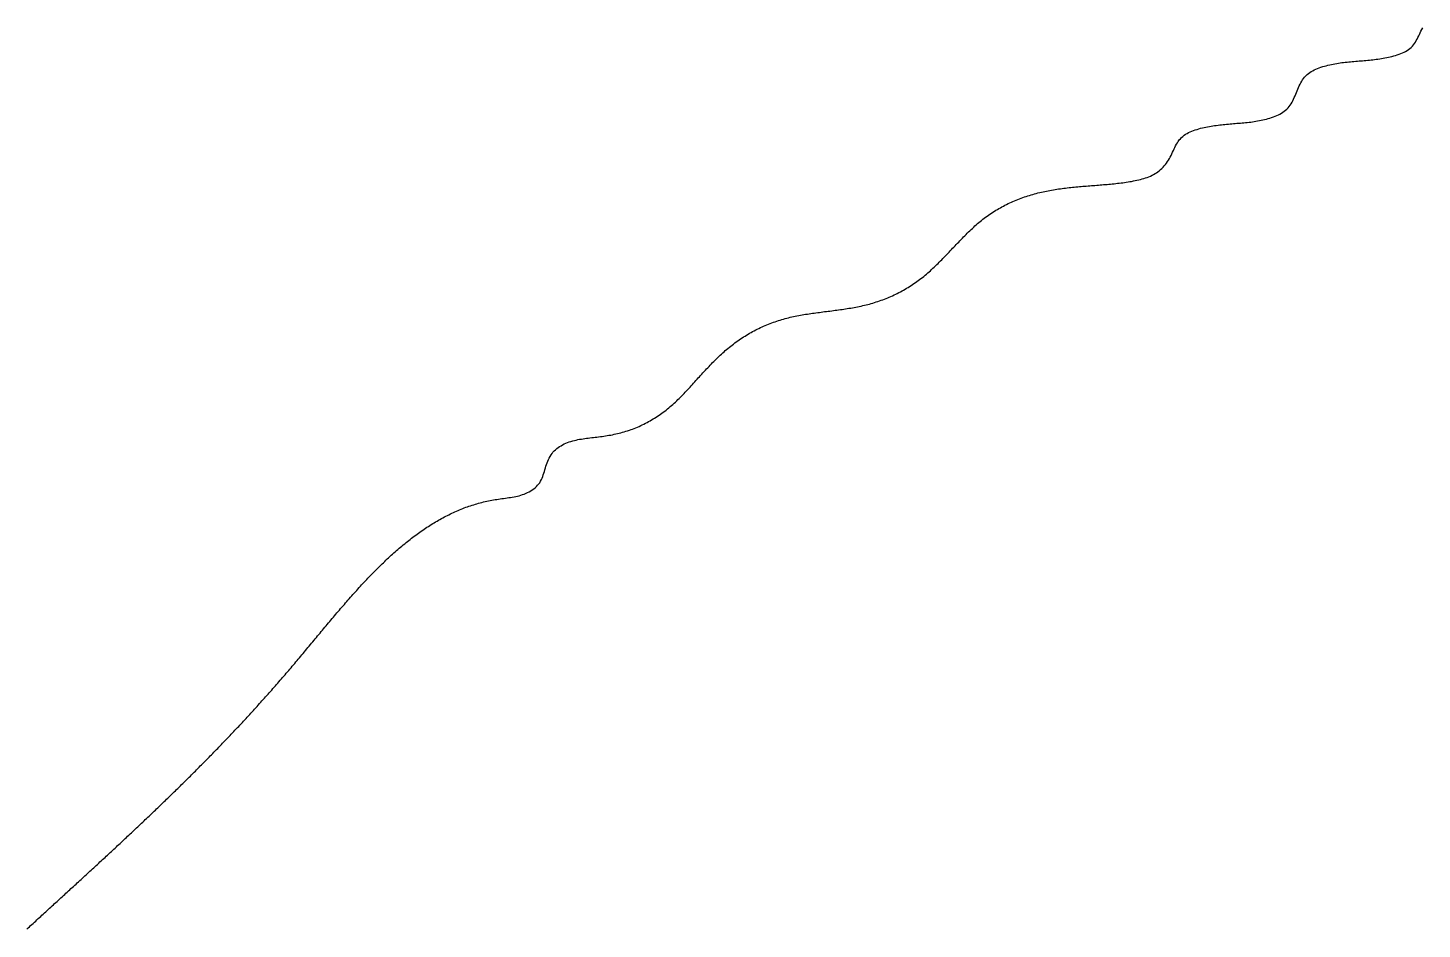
# Model space of a CAD drawing. Extents: x 40 to 225, y 4 to 261.
# Drawn here: x 117.93 to 133.65, y 243.16 to 253.31 of the extents above; entities that cross this region are included whole.
import ezdxf

# ---------------------------------------------------------------- set-up
doc = ezdxf.new("R2010")
doc.units = 0
doc.layers.get('0').update_dxf_attribs({"linetype": 'CONTINUOUS'})

msp = doc.modelspace()

# ---------------------------------------------------------------- linework, layer by layer
at = {"color": 7}
msp.add_polyline3d([(117.918, 243.155, 0), (117.932, 243.168, 0), (117.946, 243.181, 0), (117.96, 243.194, 0), (117.974, 243.207, 0), (117.989, 243.22, 0), (118.003, 243.233, 0), (118.017, 243.246, 0), (118.031, 243.26, 0), (118.045, 243.273, 0), (118.06, 243.286, 0), (118.074, 243.299, 0), (118.088, 243.312, 0), (118.102, 243.325, 0), (118.116, 243.338, 0), (118.131, 243.351, 0), (118.145, 243.364, 0), (118.159, 243.377, 0), (118.173, 243.39, 0), (118.188, 243.403, 0), (118.202, 243.416, 0), (118.216, 243.429, 0), (118.23, 243.442, 0), (118.244, 243.455, 0), (118.259, 243.468, 0), (118.273, 243.481, 0), (118.287, 243.494, 0), (118.301, 243.507, 0), (118.315, 243.52, 0), (118.33, 243.533, 0), (118.344, 243.546, 0), (118.358, 243.559, 0), (118.372, 243.572, 0), (118.387, 243.585, 0), (118.401, 243.598, 0), (118.415, 243.611, 0), (118.429, 243.624, 0), (118.443, 243.637, 0), (118.458, 243.65, 0), (118.472, 243.663, 0), (118.486, 243.676, 0), (118.5, 243.689, 0), (118.515, 243.702, 0), (118.529, 243.715, 0), (118.543, 243.728, 0), (118.557, 243.741, 0), (118.571, 243.755, 0), (118.586, 243.768, 0), (118.6, 243.781, 0), (118.614, 243.794, 0), (118.628, 243.807, 0), (118.643, 243.82, 0), (118.657, 243.833, 0), (118.671, 243.846, 0), (118.685, 243.859, 0), (118.699, 243.872, 0), (118.714, 243.885, 0), (118.728, 243.898, 0), (118.742, 243.912, 0), (118.756, 243.925, 0), (118.771, 243.938, 0), (118.785, 243.951, 0), (118.799, 243.964, 0), (118.813, 243.977, 0), (118.827, 243.99, 0), (118.842, 244.003, 0), (118.856, 244.017, 0), (118.87, 244.03, 0), (118.884, 244.043, 0), (118.898, 244.056, 0), (118.913, 244.069, 0), (118.927, 244.083, 0), (118.941, 244.096, 0), (118.955, 244.109, 0), (118.969, 244.122, 0), (118.984, 244.135, 0), (118.998, 244.149, 0), (119.012, 244.162, 0), (119.026, 244.175, 0), (119.04, 244.188, 0), (119.054, 244.202, 0), (119.069, 244.215, 0), (119.083, 244.228, 0), (119.097, 244.242, 0), (119.111, 244.255, 0), (119.125, 244.268, 0), (119.14, 244.282, 0), (119.154, 244.295, 0), (119.168, 244.308, 0), (119.182, 244.322, 0), (119.196, 244.335, 0), (119.21, 244.348, 0), (119.225, 244.362, 0), (119.239, 244.375, 0), (119.253, 244.389, 0), (119.267, 244.402, 0), (119.281, 244.416, 0), (119.295, 244.429, 0), (119.31, 244.443, 0), (119.324, 244.456, 0), (119.338, 244.47, 0), (119.352, 244.483, 0), (119.366, 244.497, 0), (119.38, 244.51, 0), (119.394, 244.524, 0), (119.408, 244.537, 0), (119.423, 244.551, 0), (119.437, 244.564, 0), (119.451, 244.578, 0), (119.465, 244.592, 0), (119.479, 244.605, 0), (119.493, 244.619, 0), (119.507, 244.633, 0), (119.521, 244.646, 0), (119.536, 244.66, 0), (119.55, 244.674, 0), (119.564, 244.687, 0), (119.578, 244.701, 0), (119.592, 244.715, 0), (119.606, 244.729, 0), (119.62, 244.742, 0), (119.634, 244.756, 0), (119.648, 244.77, 0), (119.662, 244.784, 0), (119.676, 244.798, 0), (119.69, 244.812, 0), (119.705, 244.826, 0), (119.719, 244.839, 0), (119.733, 244.853, 0), (119.747, 244.867, 0), (119.761, 244.881, 0), (119.775, 244.895, 0), (119.789, 244.909, 0), (119.803, 244.923, 0), (119.817, 244.937, 0), (119.831, 244.951, 0), (119.845, 244.965, 0), (119.859, 244.98, 0), (119.873, 244.994, 0), (119.887, 245.008, 0), (119.901, 245.022, 0), (119.915, 245.036, 0), (119.929, 245.05, 0), (119.943, 245.064, 0), (119.957, 245.079, 0), (119.971, 245.093, 0), (119.985, 245.107, 0), (119.999, 245.121, 0), (120.013, 245.136, 0), (120.027, 245.15, 0), (120.041, 245.164, 0), (120.055, 245.179, 0), (120.069, 245.193, 0), (120.083, 245.208, 0), (120.097, 245.222, 0), (120.111, 245.237, 0), (120.125, 245.251, 0), (120.139, 245.266, 0), (120.153, 245.28, 0), (120.167, 245.295, 0), (120.18, 245.309, 0), (120.194, 245.324, 0), (120.208, 245.338, 0), (120.222, 245.353, 0), (120.236, 245.368, 0), (120.25, 245.382, 0), (120.264, 245.397, 0), (120.278, 245.412, 0), (120.292, 245.427, 0), (120.306, 245.441, 0), (120.319, 245.456, 0), (120.333, 245.471, 0), (120.347, 245.486, 0), (120.361, 245.501, 0), (120.375, 245.516, 0), (120.389, 245.531, 0), (120.403, 245.546, 0), (120.416, 245.561, 0), (120.43, 245.576, 0), (120.444, 245.591, 0), (120.458, 245.606, 0), (120.472, 245.621, 0), (120.485, 245.636, 0), (120.499, 245.651, 0), (120.513, 245.666, 0), (120.527, 245.681, 0), (120.541, 245.697, 0), (120.554, 245.712, 0), (120.568, 245.727, 0), (120.582, 245.742, 0), (120.596, 245.758, 0), (120.609, 245.773, 0), (120.623, 245.788, 0), (120.637, 245.804, 0), (120.651, 245.819, 0), (120.664, 245.835, 0), (120.678, 245.85, 0), (120.692, 245.866, 0), (120.706, 245.881, 0), (120.719, 245.897, 0), (120.733, 245.913, 0), (120.747, 245.928, 0), (120.76, 245.944, 0), (120.774, 245.96, 0), (120.788, 245.975, 0), (120.801, 245.991, 0), (120.815, 246.007, 0), (120.829, 246.023, 0), (120.842, 246.039, 0), (120.856, 246.055, 0), (120.87, 246.07, 0), (120.883, 246.086, 0), (120.897, 246.102, 0), (120.91, 246.118, 0), (120.924, 246.134, 0), (120.938, 246.151, 0), (120.951, 246.167, 0), (120.965, 246.183, 0), (120.978, 246.199, 0), (120.992, 246.215, 0), (121.005, 246.231, 0), (121.019, 246.248, 0), (121.033, 246.264, 0), (121.046, 246.28, 0), (121.06, 246.296, 0), (121.073, 246.313, 0), (121.087, 246.329, 0), (121.1, 246.345, 0), (121.114, 246.362, 0), (121.128, 246.378, 0), (121.141, 246.394, 0), (121.155, 246.411, 0), (121.168, 246.427, 0), (121.182, 246.443, 0), (121.195, 246.46, 0), (121.209, 246.476, 0), (121.223, 246.492, 0), (121.236, 246.509, 0), (121.25, 246.525, 0), (121.263, 246.541, 0), (121.277, 246.558, 0), (121.291, 246.574, 0), (121.304, 246.59, 0), (121.318, 246.607, 0), (121.332, 246.623, 0), (121.345, 246.639, 0), (121.359, 246.655, 0), (121.373, 246.672, 0), (121.386, 246.688, 0), (121.4, 246.704, 0), (121.414, 246.72, 0), (121.428, 246.736, 0), (121.441, 246.752, 0), (121.455, 246.768, 0), (121.469, 246.785, 0), (121.483, 246.801, 0), (121.497, 246.816, 0), (121.51, 246.832, 0), (121.524, 246.848, 0), (121.538, 246.864, 0), (121.552, 246.88, 0), (121.566, 246.896, 0), (121.58, 246.911, 0), (121.594, 246.927, 0), (121.608, 246.943, 0), (121.622, 246.958, 0), (121.636, 246.974, 0), (121.65, 246.989, 0), (121.664, 247.005, 0), (121.678, 247.02, 0), (121.692, 247.036, 0), (121.706, 247.051, 0), (121.721, 247.066, 0), (121.735, 247.081, 0), (121.749, 247.096, 0), (121.763, 247.111, 0), (121.778, 247.126, 0), (121.792, 247.141, 0), (121.806, 247.156, 0), (121.821, 247.171, 0), (121.835, 247.185, 0), (121.85, 247.2, 0), (121.864, 247.214, 0), (121.879, 247.229, 0), (121.893, 247.243, 0), (121.908, 247.258, 0), (121.922, 247.272, 0), (121.937, 247.286, 0), (121.952, 247.3, 0), (121.966, 247.314, 0), (121.981, 247.328, 0), (121.996, 247.342, 0), (122.011, 247.355, 0), (122.026, 247.369, 0), (122.041, 247.382, 0), (122.055, 247.396, 0), (122.07, 247.409, 0), (122.086, 247.422, 0), (122.101, 247.435, 0), (122.116, 247.448, 0), (122.131, 247.461, 0), (122.146, 247.474, 0), (122.161, 247.487, 0), (122.177, 247.499, 0), (122.192, 247.512, 0), (122.207, 247.524, 0), (122.223, 247.536, 0), (122.238, 247.549, 0), (122.254, 247.561, 0), (122.269, 247.573, 0), (122.285, 247.584, 0), (122.301, 247.596, 0), (122.316, 247.608, 0), (122.332, 247.619, 0), (122.348, 247.63, 0), (122.364, 247.641, 0), (122.38, 247.652, 0), (122.396, 247.663, 0), (122.412, 247.674, 0), (122.428, 247.685, 0), (122.444, 247.695, 0), (122.46, 247.706, 0), (122.476, 247.716, 0), (122.493, 247.726, 0), (122.509, 247.736, 0), (122.525, 247.746, 0), (122.542, 247.755, 0), (122.558, 247.765, 0), (122.575, 247.774, 0), (122.592, 247.784, 0), (122.608, 247.793, 0), (122.625, 247.802, 0), (122.642, 247.81, 0), (122.659, 247.819, 0), (122.676, 247.827, 0), (122.693, 247.836, 0), (122.71, 247.844, 0), (122.727, 247.852, 0), (122.744, 247.86, 0), (122.761, 247.867, 0), (122.779, 247.875, 0), (122.796, 247.882, 0), (122.814, 247.889, 0), (122.831, 247.896, 0), (122.849, 247.903, 0), (122.866, 247.91, 0), (122.884, 247.916, 0), (122.902, 247.922, 0), (122.92, 247.928, 0), (122.938, 247.934, 0), (122.956, 247.94, 0), (122.974, 247.946, 0), (122.992, 247.951, 0), (123.01, 247.956, 0), (123.029, 247.961, 0), (123.047, 247.966, 0), (123.066, 247.971, 0), (123.084, 247.975, 0), (123.103, 247.979, 0), (123.121, 247.983, 0), (123.14, 247.987, 0), (123.159, 247.991, 0), (123.178, 247.994, 0), (123.197, 247.997, 0), (123.216, 248, 0), (123.235, 248.003, 0), (123.254, 248.006, 0), (123.274, 248.008, 0), (123.293, 248.011, 0), (123.312, 248.013, 0), (123.332, 248.016, 0), (123.351, 248.019, 0), (123.371, 248.021, 0), (123.39, 248.025, 0), (123.41, 248.028, 0), (123.429, 248.032, 0), (123.449, 248.036, 0), (123.468, 248.041, 0), (123.487, 248.047, 0), (123.507, 248.053, 0), (123.526, 248.06, 0), (123.545, 248.068, 0), (123.563, 248.077, 0), (123.581, 248.086, 0), (123.599, 248.096, 0), (123.616, 248.107, 0), (123.632, 248.118, 0), (123.648, 248.131, 0), (123.662, 248.144, 0), (123.676, 248.158, 0), (123.688, 248.173, 0), (123.699, 248.188, 0), (123.709, 248.205, 0), (123.718, 248.222, 0), (123.726, 248.24, 0), (123.733, 248.258, 0), (123.74, 248.277, 0), (123.746, 248.296, 0), (123.752, 248.315, 0), (123.758, 248.334, 0), (123.764, 248.354, 0), (123.77, 248.373, 0), (123.777, 248.392, 0), (123.784, 248.411, 0), (123.791, 248.43, 0), (123.799, 248.449, 0), (123.807, 248.466, 0), (123.817, 248.484, 0), (123.827, 248.5, 0), (123.838, 248.516, 0), (123.849, 248.532, 0), (123.862, 248.546, 0), (123.876, 248.559, 0), (123.891, 248.572, 0), (123.907, 248.584, 0), (123.923, 248.595, 0), (123.94, 248.605, 0), (123.958, 248.615, 0), (123.976, 248.624, 0), (123.995, 248.632, 0), (124.013, 248.64, 0), (124.033, 248.647, 0), (124.052, 248.653, 0), (124.072, 248.659, 0), (124.091, 248.664, 0), (124.11, 248.669, 0), (124.13, 248.673, 0), (124.149, 248.677, 0), (124.169, 248.68, 0), (124.188, 248.683, 0), (124.208, 248.686, 0), (124.227, 248.689, 0), (124.247, 248.691, 0), (124.266, 248.694, 0), (124.286, 248.696, 0), (124.305, 248.698, 0), (124.325, 248.7, 0), (124.344, 248.702, 0), (124.364, 248.705, 0), (124.383, 248.707, 0), (124.402, 248.71, 0), (124.422, 248.712, 0), (124.441, 248.715, 0), (124.461, 248.718, 0), (124.48, 248.722, 0), (124.5, 248.725, 0), (124.519, 248.729, 0), (124.538, 248.733, 0), (124.558, 248.737, 0), (124.577, 248.742, 0), (124.596, 248.746, 0), (124.615, 248.751, 0), (124.634, 248.757, 0), (124.653, 248.762, 0), (124.672, 248.768, 0), (124.691, 248.774, 0), (124.71, 248.78, 0), (124.729, 248.786, 0), (124.747, 248.793, 0), (124.766, 248.8, 0), (124.784, 248.807, 0), (124.802, 248.815, 0), (124.821, 248.823, 0), (124.839, 248.831, 0), (124.856, 248.839, 0), (124.874, 248.848, 0), (124.892, 248.857, 0), (124.909, 248.866, 0), (124.927, 248.876, 0), (124.944, 248.885, 0), (124.961, 248.895, 0), (124.978, 248.906, 0), (124.995, 248.916, 0), (125.012, 248.927, 0), (125.028, 248.938, 0), (125.045, 248.949, 0), (125.061, 248.96, 0), (125.077, 248.971, 0), (125.093, 248.983, 0), (125.109, 248.995, 0), (125.124, 249.007, 0), (125.14, 249.019, 0), (125.155, 249.032, 0), (125.17, 249.045, 0), (125.185, 249.057, 0), (125.2, 249.07, 0), (125.215, 249.084, 0), (125.229, 249.097, 0), (125.244, 249.11, 0), (125.258, 249.124, 0), (125.272, 249.138, 0), (125.286, 249.152, 0), (125.3, 249.166, 0), (125.314, 249.18, 0), (125.327, 249.194, 0), (125.341, 249.208, 0), (125.354, 249.222, 0), (125.368, 249.237, 0), (125.381, 249.251, 0), (125.395, 249.266, 0), (125.408, 249.28, 0), (125.421, 249.295, 0), (125.434, 249.309, 0), (125.448, 249.324, 0), (125.461, 249.339, 0), (125.474, 249.353, 0), (125.487, 249.368, 0), (125.5, 249.383, 0), (125.514, 249.397, 0), (125.527, 249.412, 0), (125.54, 249.427, 0), (125.554, 249.441, 0), (125.567, 249.456, 0), (125.581, 249.47, 0), (125.594, 249.484, 0), (125.608, 249.499, 0), (125.621, 249.513, 0), (125.635, 249.527, 0), (125.649, 249.541, 0), (125.663, 249.555, 0), (125.677, 249.569, 0), (125.691, 249.583, 0), (125.705, 249.597, 0), (125.719, 249.61, 0), (125.734, 249.624, 0), (125.748, 249.637, 0), (125.763, 249.65, 0), (125.778, 249.664, 0), (125.792, 249.677, 0), (125.807, 249.689, 0), (125.822, 249.702, 0), (125.838, 249.715, 0), (125.853, 249.727, 0), (125.868, 249.739, 0), (125.884, 249.751, 0), (125.9, 249.763, 0), (125.916, 249.775, 0), (125.932, 249.786, 0), (125.948, 249.798, 0), (125.964, 249.809, 0), (125.981, 249.82, 0), (125.997, 249.831, 0), (126.014, 249.841, 0), (126.031, 249.852, 0), (126.048, 249.862, 0), (126.065, 249.872, 0), (126.082, 249.881, 0), (126.099, 249.891, 0), (126.117, 249.9, 0), (126.135, 249.91, 0), (126.152, 249.919, 0), (126.17, 249.927, 0), (126.188, 249.936, 0), (126.206, 249.944, 0), (126.224, 249.952, 0), (126.242, 249.96, 0), (126.26, 249.968, 0), (126.279, 249.975, 0), (126.297, 249.983, 0), (126.316, 249.99, 0), (126.334, 249.996, 0), (126.353, 250.003, 0), (126.372, 250.009, 0), (126.39, 250.015, 0), (126.409, 250.021, 0), (126.428, 250.027, 0), (126.447, 250.032, 0), (126.466, 250.037, 0), (126.485, 250.042, 0), (126.504, 250.047, 0), (126.523, 250.052, 0), (126.542, 250.056, 0), (126.562, 250.06, 0), (126.581, 250.064, 0), (126.6, 250.068, 0), (126.619, 250.072, 0), (126.639, 250.076, 0), (126.658, 250.079, 0), (126.678, 250.082, 0), (126.697, 250.086, 0), (126.717, 250.089, 0), (126.736, 250.092, 0), (126.756, 250.095, 0), (126.775, 250.098, 0), (126.795, 250.1, 0), (126.814, 250.103, 0), (126.834, 250.106, 0), (126.853, 250.108, 0), (126.873, 250.111, 0), (126.893, 250.113, 0), (126.912, 250.116, 0), (126.932, 250.118, 0), (126.951, 250.121, 0), (126.971, 250.123, 0), (126.991, 250.126, 0), (127.01, 250.129, 0), (127.03, 250.131, 0), (127.049, 250.134, 0), (127.069, 250.136, 0), (127.089, 250.139, 0), (127.108, 250.142, 0), (127.128, 250.145, 0), (127.147, 250.148, 0), (127.167, 250.151, 0), (127.186, 250.154, 0), (127.206, 250.157, 0), (127.225, 250.16, 0), (127.244, 250.164, 0), (127.264, 250.168, 0), (127.283, 250.171, 0), (127.302, 250.175, 0), (127.322, 250.179, 0), (127.341, 250.184, 0), (127.36, 250.188, 0), (127.379, 250.193, 0), (127.398, 250.197, 0), (127.417, 250.202, 0), (127.436, 250.208, 0), (127.455, 250.213, 0), (127.474, 250.219, 0), (127.493, 250.225, 0), (127.512, 250.231, 0), (127.53, 250.237, 0), (127.549, 250.244, 0), (127.568, 250.251, 0), (127.586, 250.258, 0), (127.605, 250.265, 0), (127.623, 250.272, 0), (127.641, 250.28, 0), (127.659, 250.288, 0), (127.677, 250.296, 0), (127.695, 250.304, 0), (127.713, 250.313, 0), (127.731, 250.322, 0), (127.749, 250.331, 0), (127.766, 250.34, 0), (127.784, 250.349, 0), (127.801, 250.359, 0), (127.818, 250.369, 0), (127.835, 250.379, 0), (127.852, 250.389, 0), (127.869, 250.399, 0), (127.886, 250.41, 0), (127.902, 250.421, 0), (127.919, 250.432, 0), (127.935, 250.443, 0), (127.951, 250.455, 0), (127.967, 250.466, 0), (127.983, 250.478, 0), (127.998, 250.49, 0), (128.014, 250.502, 0), (128.029, 250.514, 0), (128.044, 250.527, 0), (128.06, 250.54, 0), (128.074, 250.552, 0), (128.089, 250.565, 0), (128.104, 250.578, 0), (128.118, 250.592, 0), (128.133, 250.605, 0), (128.147, 250.618, 0), (128.162, 250.632, 0), (128.176, 250.646, 0), (128.19, 250.659, 0), (128.204, 250.673, 0), (128.218, 250.687, 0), (128.232, 250.701, 0), (128.246, 250.715, 0), (128.26, 250.729, 0), (128.273, 250.744, 0), (128.287, 250.758, 0), (128.301, 250.772, 0), (128.314, 250.787, 0), (128.328, 250.801, 0), (128.342, 250.815, 0), (128.355, 250.83, 0), (128.369, 250.844, 0), (128.382, 250.858, 0), (128.396, 250.873, 0), (128.41, 250.887, 0), (128.423, 250.901, 0), (128.437, 250.916, 0), (128.451, 250.93, 0), (128.465, 250.944, 0), (128.479, 250.958, 0), (128.492, 250.972, 0), (128.506, 250.986, 0), (128.52, 251, 0), (128.534, 251.014, 0), (128.549, 251.028, 0), (128.563, 251.041, 0), (128.577, 251.055, 0), (128.592, 251.068, 0), (128.606, 251.082, 0), (128.621, 251.095, 0), (128.636, 251.108, 0), (128.651, 251.12, 0), (128.666, 251.133, 0), (128.681, 251.145, 0), (128.696, 251.158, 0), (128.712, 251.17, 0), (128.727, 251.182, 0), (128.743, 251.193, 0), (128.759, 251.205, 0), (128.775, 251.216, 0), (128.792, 251.227, 0), (128.808, 251.238, 0), (128.825, 251.248, 0), (128.842, 251.259, 0), (128.859, 251.269, 0), (128.876, 251.279, 0), (128.893, 251.288, 0), (128.91, 251.298, 0), (128.928, 251.307, 0), (128.945, 251.316, 0), (128.963, 251.325, 0), (128.981, 251.334, 0), (128.999, 251.342, 0), (129.017, 251.35, 0), (129.035, 251.358, 0), (129.053, 251.366, 0), (129.072, 251.374, 0), (129.09, 251.381, 0), (129.108, 251.388, 0), (129.127, 251.395, 0), (129.146, 251.402, 0), (129.164, 251.409, 0), (129.183, 251.415, 0), (129.202, 251.421, 0), (129.221, 251.427, 0), (129.24, 251.433, 0), (129.259, 251.438, 0), (129.278, 251.444, 0), (129.297, 251.449, 0), (129.317, 251.454, 0), (129.336, 251.458, 0), (129.355, 251.463, 0), (129.374, 251.467, 0), (129.394, 251.471, 0), (129.413, 251.475, 0), (129.433, 251.479, 0), (129.452, 251.483, 0), (129.471, 251.486, 0), (129.491, 251.49, 0), (129.51, 251.493, 0), (129.53, 251.496, 0), (129.549, 251.499, 0), (129.569, 251.502, 0), (129.588, 251.504, 0), (129.608, 251.507, 0), (129.628, 251.509, 0), (129.647, 251.512, 0), (129.667, 251.514, 0), (129.686, 251.516, 0), (129.706, 251.518, 0), (129.725, 251.52, 0), (129.745, 251.522, 0), (129.765, 251.524, 0), (129.784, 251.526, 0), (129.804, 251.527, 0), (129.823, 251.529, 0), (129.843, 251.531, 0), (129.862, 251.532, 0), (129.882, 251.534, 0), (129.901, 251.535, 0), (129.921, 251.537, 0), (129.94, 251.538, 0), (129.959, 251.54, 0), (129.979, 251.541, 0), (129.998, 251.543, 0), (130.018, 251.544, 0), (130.037, 251.546, 0), (130.057, 251.548, 0), (130.076, 251.549, 0), (130.096, 251.551, 0), (130.115, 251.553, 0), (130.135, 251.555, 0), (130.155, 251.556, 0), (130.174, 251.558, 0), (130.194, 251.561, 0), (130.214, 251.563, 0), (130.233, 251.565, 0), (130.253, 251.568, 0), (130.273, 251.57, 0), (130.293, 251.573, 0), (130.313, 251.576, 0), (130.333, 251.579, 0), (130.353, 251.582, 0), (130.373, 251.585, 0), (130.393, 251.589, 0), (130.413, 251.593, 0), (130.433, 251.597, 0), (130.453, 251.601, 0), (130.472, 251.606, 0), (130.492, 251.612, 0), (130.511, 251.617, 0), (130.53, 251.623, 0), (130.549, 251.63, 0), (130.568, 251.637, 0), (130.586, 251.645, 0), (130.603, 251.653, 0), (130.621, 251.662, 0), (130.638, 251.672, 0), (130.654, 251.682, 0), (130.67, 251.693, 0), (130.685, 251.705, 0), (130.7, 251.717, 0), (130.714, 251.731, 0), (130.727, 251.745, 0), (130.74, 251.76, 0), (130.753, 251.775, 0), (130.765, 251.791, 0), (130.776, 251.807, 0), (130.787, 251.824, 0), (130.798, 251.841, 0), (130.808, 251.859, 0), (130.817, 251.877, 0), (130.826, 251.895, 0), (130.835, 251.913, 0), (130.843, 251.932, 0), (130.851, 251.95, 0), (130.86, 251.968, 0), (130.869, 251.986, 0), (130.878, 252.003, 0), (130.888, 252.02, 0), (130.898, 252.036, 0), (130.909, 252.052, 0), (130.922, 252.066, 0), (130.935, 252.08, 0), (130.949, 252.092, 0), (130.965, 252.104, 0), (130.981, 252.115, 0), (130.998, 252.125, 0), (131.015, 252.134, 0), (131.033, 252.143, 0), (131.052, 252.151, 0), (131.071, 252.158, 0), (131.09, 252.165, 0), (131.11, 252.171, 0), (131.13, 252.177, 0), (131.15, 252.183, 0), (131.17, 252.188, 0), (131.19, 252.192, 0), (131.21, 252.197, 0), (131.229, 252.201, 0), (131.249, 252.204, 0), (131.269, 252.208, 0), (131.288, 252.211, 0), (131.308, 252.214, 0), (131.327, 252.216, 0), (131.347, 252.219, 0), (131.366, 252.221, 0), (131.386, 252.223, 0), (131.405, 252.225, 0), (131.425, 252.227, 0), (131.444, 252.229, 0), (131.463, 252.231, 0), (131.483, 252.233, 0), (131.502, 252.234, 0), (131.521, 252.236, 0), (131.541, 252.237, 0), (131.56, 252.239, 0), (131.579, 252.241, 0), (131.599, 252.242, 0), (131.618, 252.244, 0), (131.637, 252.246, 0), (131.657, 252.248, 0), (131.676, 252.25, 0), (131.696, 252.252, 0), (131.715, 252.254, 0), (131.735, 252.257, 0), (131.754, 252.26, 0), (131.774, 252.263, 0), (131.793, 252.266, 0), (131.813, 252.27, 0), (131.833, 252.274, 0), (131.852, 252.278, 0), (131.872, 252.282, 0), (131.892, 252.287, 0), (131.912, 252.292, 0), (131.932, 252.298, 0), (131.951, 252.304, 0), (131.971, 252.311, 0), (131.99, 252.318, 0), (132.009, 252.326, 0), (132.027, 252.334, 0), (132.045, 252.343, 0), (132.062, 252.353, 0), (132.078, 252.363, 0), (132.094, 252.375, 0), (132.109, 252.387, 0), (132.124, 252.4, 0), (132.137, 252.413, 0), (132.149, 252.428, 0), (132.16, 252.444, 0), (132.171, 252.46, 0), (132.181, 252.477, 0), (132.19, 252.494, 0), (132.199, 252.512, 0), (132.207, 252.53, 0), (132.215, 252.549, 0), (132.223, 252.568, 0), (132.231, 252.587, 0), (132.238, 252.606, 0), (132.246, 252.624, 0), (132.254, 252.643, 0), (132.262, 252.661, 0), (132.271, 252.679, 0), (132.28, 252.697, 0), (132.29, 252.714, 0), (132.3, 252.73, 0), (132.311, 252.746, 0), (132.323, 252.761, 0), (132.336, 252.775, 0), (132.35, 252.788, 0), (132.365, 252.8, 0), (132.381, 252.812, 0), (132.397, 252.823, 0), (132.414, 252.832, 0), (132.432, 252.842, 0), (132.45, 252.85, 0), (132.469, 252.858, 0), (132.488, 252.865, 0), (132.507, 252.872, 0), (132.527, 252.878, 0), (132.546, 252.884, 0), (132.566, 252.889, 0), (132.586, 252.894, 0), (132.606, 252.899, 0), (132.626, 252.903, 0), (132.645, 252.907, 0), (132.665, 252.911, 0), (132.685, 252.914, 0), (132.704, 252.917, 0), (132.724, 252.92, 0), (132.743, 252.923, 0), (132.763, 252.925, 0), (132.782, 252.927, 0), (132.802, 252.93, 0), (132.821, 252.932, 0), (132.84, 252.933, 0), (132.86, 252.935, 0), (132.879, 252.937, 0), (132.899, 252.939, 0), (132.918, 252.94, 0), (132.937, 252.942, 0), (132.957, 252.943, 0), (132.976, 252.945, 0), (132.995, 252.947, 0), (133.014, 252.948, 0), (133.034, 252.95, 0), (133.053, 252.952, 0), (133.073, 252.954, 0), (133.092, 252.956, 0), (133.111, 252.958, 0), (133.131, 252.961, 0), (133.15, 252.963, 0), (133.17, 252.966, 0), (133.19, 252.969, 0), (133.209, 252.973, 0), (133.229, 252.976, 0), (133.249, 252.98, 0), (133.268, 252.985, 0), (133.288, 252.989, 0), (133.308, 252.994, 0), (133.328, 252.999, 0), (133.348, 253.005, 0), (133.368, 253.011, 0), (133.388, 253.018, 0), (133.407, 253.025, 0), (133.426, 253.033, 0), (133.444, 253.041, 0), (133.461, 253.05, 0), (133.479, 253.06, 0), (133.495, 253.071, 0), (133.51, 253.083, 0), (133.525, 253.095, 0), (133.538, 253.108, 0), (133.551, 253.123, 0), (133.562, 253.138, 0), (133.573, 253.154, 0), (133.582, 253.171, 0), (133.592, 253.188, 0), (133.6, 253.206, 0), (133.609, 253.224, 0), (133.617, 253.242, 0), (133.626, 253.261, 0), (133.635, 253.279, 0), (133.644, 253.297, 0), (133.654, 253.315, 0)], dxfattribs=at)

doc.saveas('drawing.dxf')
